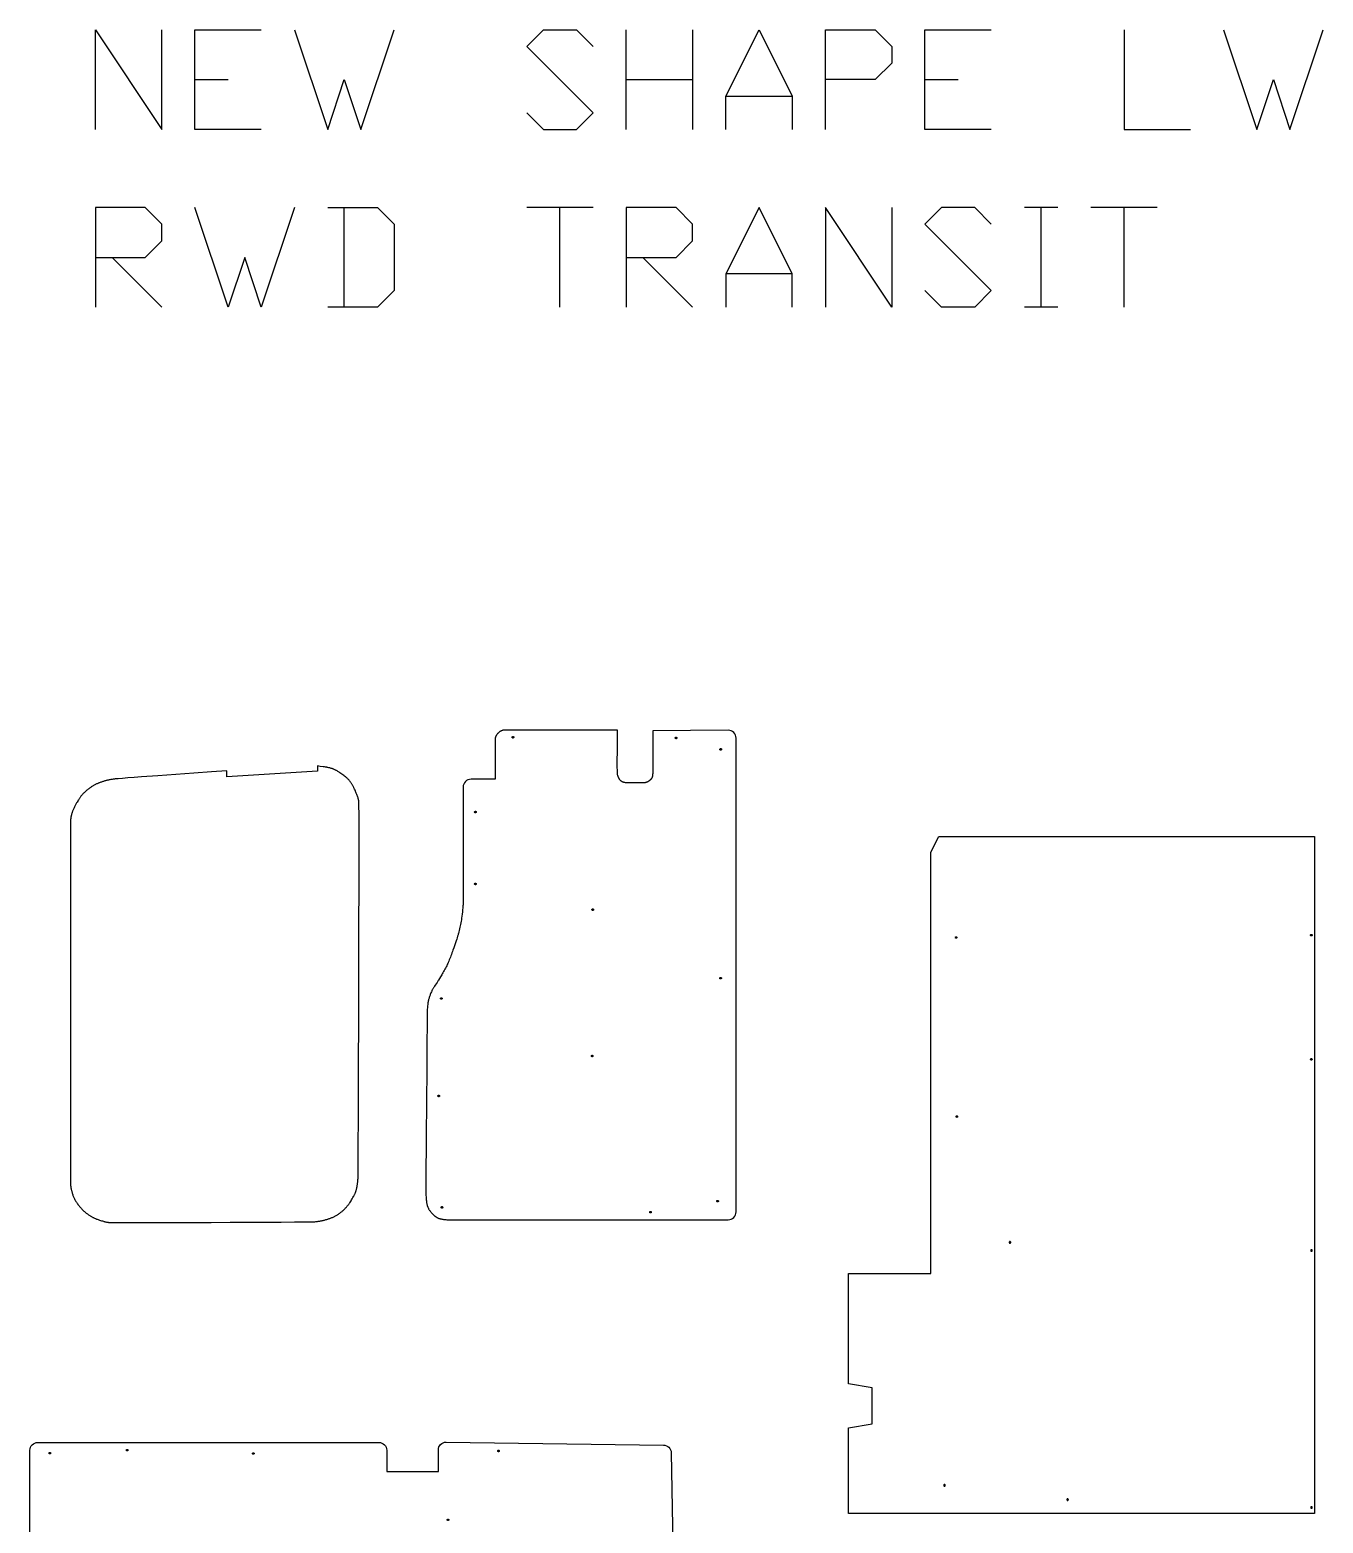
# Model space of a CAD drawing. Extents: x 0 to 6657, y 0 to 7627.
# Drawn here: x 356 to 3656, y 3817 to 7627 of the extents above; entities that cross this region are included whole.
import ezdxf

# ---------------------------------------------------------------- set-up
doc = ezdxf.new("R2010")
doc.units = 0
doc.layers.add('Default_Layer', color=1, linetype='CONTINUOUS')

msp = doc.modelspace()

# ---------------------------------------------------------------- linework, layer by layer
at = {"layer": 'Default_Layer'}
for points in [[(523, 7373.2), (523, 7627.2), (692.4, 7373.2), (692.4, 7627.2)], [(946.4, 7373.2), (777, 7373.2), (777, 7627.2), (946.4, 7627.2)], [(1031, 7627.2), (1115.7, 7373.2), (1158, 7500.2), (1200.4, 7373.2), (1285, 7627.2)], [(1623.7, 7415.6), (1666, 7373.2), (1750.7, 7373.2), (1793, 7415.6), (1623.7, 7584.9), (1666, 7627.2), (1750.7, 7627.2), (1793, 7584.9)], [(1877.7, 7373.2), (1877.7, 7627.2)], [(2047, 7627.2), (2047, 7373.2)], [(2131.7, 7373.2), (2131.7, 7457.9), (2216.4, 7627.2), (2301, 7457.9), (2301, 7373.2)], [(2385.7, 7373.2), (2385.7, 7627.2), (2512.7, 7627.2), (2555, 7584.9), (2555, 7542.6), (2512.7, 7500.2), (2385.7, 7500.2)], [(2809, 7373.2), (2639.7, 7373.2), (2639.7, 7627.2), (2809, 7627.2)], [(3147.7, 7627.2), (3147.7, 7373.2), (3317, 7373.2)], [(3401.7, 7627.2), (3486.4, 7373.2), (3528.7, 7500.2), (3571, 7373.2), (3655.7, 7627.2)], [(777, 7500.2), (861.7, 7500.2)], [(1877.7, 7500.2), (2047, 7500.2)], [(2639.7, 7500.2), (2724.4, 7500.2)], [(2131.7, 7457.9), (2301, 7457.9)], [(523, 7046.7), (650, 7046.7), (692.4, 7089), (692.4, 7131.3), (650, 7173.7), (523, 7173.7), (523, 6919.7)], [(1031, 7173.7), (946.4, 6919.7), (904, 7046.7), (861.7, 6919.7), (777, 7173.7)], [(1115.7, 7173.7), (1242.7, 7173.7), (1285, 7131.3), (1285, 6962), (1242.7, 6919.7), (1115.7, 6919.7)], [(1158, 6919.7), (1158, 7173.7)], [(1793, 7173.7), (1623.7, 7173.7)], [(1708.4, 6919.7), (1708.4, 7173.7)], [(1877.7, 7046.7), (2004.7, 7046.7), (2047, 7089), (2047, 7131.3), (2004.7, 7173.7), (1877.7, 7173.7), (1877.7, 6919.7)], [(2301, 6919.7), (2301, 7004.3), (2216.4, 7173.7), (2131.7, 7004.3), (2131.7, 6919.7)], [(2555, 7173.7), (2555, 6919.7), (2385.7, 7173.7), (2385.7, 6919.7)], [(2809, 7131.3), (2766.7, 7173.7), (2682, 7173.7), (2639.7, 7131.3), (2809, 6962), (2766.7, 6919.7), (2682, 6919.7), (2639.7, 6962)], [(2978.4, 7173.7), (2893.7, 7173.7)], [(2936, 6919.7), (2936, 7173.7)], [(3232.4, 7173.7), (3063, 7173.7)], [(3147.7, 6919.7), (3147.7, 7173.7)], [(692.4, 6919.7), (565.4, 7046.7)], [(2047, 6919.7), (1920, 7046.7)], [(2301, 7004.3), (2131.7, 7004.3)], [(2978.4, 6919.7), (2893.7, 6919.7)]]:
    msp.add_lwpolyline(points, dxfattribs=at)
for points in [[(1542.8, 5818.6), (1542.8, 5715), (1481.4, 5715, 0.414043), (1461.4, 5695), (1461.3, 5612), (1461.3, 5593.7), (1461.4, 5575.5), (1461.4, 5539.9), (1461.6, 5475.3), (1461.7, 5448.3), (1461.7, 5436.5), (1461.7, 5426.2), (1461.6, 5417.3), (1461.6, 5410), (1461.5, 5406.9), (1461.5, 5404.4), (1461.4, 5402.3), (1461.3, 5400.6), (1461.2, 5397.8), (1461, 5394.9), (1460.8, 5391.9), (1460.5, 5388.9), (1460.3, 5385.9), (1460, 5382.9), (1459.7, 5379.8), (1459.4, 5376.9), (1458.7, 5371), (1458, 5365.6), (1457.4, 5360.7), (1456.8, 5356.4), (1456.2, 5352.6), (1455.5, 5348.7), (1454.8, 5344.8), (1454.1, 5341), (1453.3, 5337.2), (1452.4, 5333.3), (1451.5, 5329.5), (1450.6, 5325.7), (1450.1, 5323.8), (1449.6, 5321.9), (1449, 5320), (1448.5, 5318.1), (1447.3, 5314.3), (1446.1, 5310.5), (1444.9, 5306.8), (1443.6, 5303), (1441, 5295.4), (1437.6, 5285.3), (1435.3, 5278.9), (1434.1, 5275.4), (1432.8, 5271.8), (1431.5, 5268.2), (1430.2, 5264.6), (1428.9, 5261), (1427.5, 5257.5), (1426.1, 5254), (1424.8, 5250.8), (1423.5, 5247.7), (1422.8, 5246.2), (1422.2, 5244.8), (1420.9, 5242), (1419.5, 5239.2), (1418, 5236.2), (1416.4, 5233.3), (1414.8, 5230.3), (1413.1, 5227.3), (1411.5, 5224.3), (1409.8, 5221.4), (1408.2, 5218.6), (1406.6, 5215.9), (1403.5, 5210.8), (1400.9, 5206.4), (1398.8, 5202.8), (1397.8, 5201.3), (1396.8, 5199.7), (1395.7, 5198.1), (1394.7, 5196.4), (1392.4, 5193.1), (1390.2, 5189.8), (1388.1, 5186.7), (1386.2, 5183.8), (1385.3, 5182.4), (1384.5, 5181.2), (1383.8, 5180), (1383.2, 5178.9), (1382.7, 5177.9), (1382.2, 5176.9), (1381.7, 5175.8), (1381.2, 5174.7), (1380.2, 5172.5), (1379.3, 5170.3), (1378.4, 5168.2), (1377.6, 5166.1), (1376.8, 5164), (1376.1, 5162.1), (1375.5, 5160.3), (1374.9, 5158.5), (1374.3, 5156.6), (1373.7, 5154.8), (1373.2, 5152.9), (1372.7, 5151), (1372.3, 5149.1), (1371.9, 5147.2), (1371.7, 5146.2), (1371.5, 5145.1), (1371.2, 5142.8), (1370.9, 5140.1), (1370.6, 5137.3), (1370.3, 5134.4), (1370, 5131.5), (1369.8, 5128.6), (1369.7, 5125.8), (1369.6, 5123.9), (1369.6, 5119.4), (1369.4, 5103.8), (1369.2, 5080.4), (1368.9, 5050.3), (1368.3, 4975.6), (1367.6, 4890.3), (1367, 4804.9), (1366.8, 4765.4), (1366.5, 4729.9), (1366.4, 4699.5), (1366.3, 4675.7), (1366.3, 4666.7), (1366.3, 4659.7), (1366.3, 4655.1), (1366.3, 4653.7), (1366.4, 4652.9), (1366.6, 4649.2), (1366.9, 4645.4), (1367.1, 4643.5), (1367.3, 4641.5), (1367.5, 4639.6), (1367.7, 4637.7), (1367.9, 4635.8), (1368.2, 4634), (1368.5, 4632.2), (1368.9, 4630.5), (1369.3, 4628.8), (1369.5, 4628), (1369.7, 4627.2), (1369.9, 4626.4), (1370.1, 4625.7), (1370.4, 4625), (1370.7, 4624.3), (1370.9, 4623.6), (1371.2, 4622.9), (1371.9, 4621.5), (1372.6, 4620.2), (1373.3, 4618.8), (1374.1, 4617.4), (1375, 4616.1), (1375.9, 4614.8), (1376.8, 4613.5), (1377.7, 4612.2), (1378.6, 4611), (1379.5, 4609.9), (1380.4, 4608.8), (1381.3, 4607.7), (1382.2, 4606.7), (1383, 4605.8), (1383.8, 4605), (1384.6, 4604.3), (1385.4, 4603.5), (1386.2, 4602.8), (1387.1, 4602), (1387.9, 4601.3), (1388.8, 4600.6), (1389.7, 4600), (1390.5, 4599.3), (1391.5, 4598.7), (1392.4, 4598.1), (1393.3, 4597.5), (1394.3, 4596.9), (1395.2, 4596.4), (1396.2, 4595.9), (1397.2, 4595.5), (1398.2, 4595), (1399.3, 4594.6), (1400.4, 4594.3), (1401.6, 4593.9), (1402.8, 4593.6), (1404.1, 4593.3), (1405.5, 4593), (1406.9, 4592.8), (1408.3, 4592.5), (1409.7, 4592.3), (1411.1, 4592.1), (1414, 4591.8), (1416.9, 4591.5), (1419.7, 4591.2), (1420.3, 4591.2), (1421.7, 4591.2), (1426.3, 4591.1), (1433.4, 4591.1), (1442.8, 4591), (1468.1, 4591), (1501.2, 4591), (1541.2, 4590.9), (1586.9, 4590.9), (1691.6, 4591), (1925.5, 4591.1), (2038.4, 4591.2), (2137.6, 4591.2, 0.414214), (2157.6, 4611.2), (2157.6, 5820, 0.416006), (2137.5, 5840), (1945.1, 5838.8), (1945.1, 5815.1), (1945.2, 5779.3), (1945.2, 5761.5), (1945.2, 5746.1), (1945.2, 5735.1), (1945.1, 5731.7), (1945.1, 5730.7), (1945.1, 5730.1), (1944.9, 5727.5), (1944.7, 5726.1), (1944.5, 5724.7), (1944.3, 5723.4), (1944.2, 5722.8), (1944.1, 5722.1), (1943.9, 5721.6), (1943.8, 5721), (1943.6, 5720.4), (1943.4, 5719.9), (1943, 5719), (1942.5, 5718), (1941.9, 5717.1), (1941.4, 5716.2), (1941.1, 5715.7), (1940.7, 5715.3), (1940.4, 5714.9), (1940.1, 5714.4), (1939.7, 5714.1), (1939.3, 5713.7), (1938.9, 5713.3), (1938.6, 5712.9), (1938.1, 5712.6), (1937.6, 5712.1), (1937, 5711.7), (1936.3, 5711.2), (1935.6, 5710.8), (1934.9, 5710.3), (1934.1, 5709.8), (1933.2, 5709.3), (1932.3, 5708.8), (1931.4, 5708.4), (1930.5, 5707.9), (1929.6, 5707.5), (1928.7, 5707.1), (1927.8, 5706.8), (1926.9, 5706.5), (1926, 5706.2), (1925.5, 5706.1), (1924.7, 5706), (1923.8, 5706), (1922.7, 5705.9), (1921.4, 5705.8), (1919.9, 5705.8), (1916.6, 5705.7), (1912.9, 5705.7), (1908.8, 5705.6), (1904.5, 5705.7), (1900.2, 5705.7), (1895.8, 5705.7), (1891.7, 5705.8), (1884.1, 5705.9), (1878.6, 5706.1), (1876.8, 5706.2), (1875.9, 5706.2), (1874, 5706.5), (1873, 5706.6), (1872.1, 5706.8), (1871.1, 5707), (1870.2, 5707.2), (1869.8, 5707.4), (1869.3, 5707.5), (1868.9, 5707.7), (1868.4, 5707.9), (1868, 5708.2), (1867.5, 5708.4), (1866.6, 5709), (1866.1, 5709.3), (1865.5, 5709.7), (1865, 5710), (1864.5, 5710.4), (1864, 5710.8), (1863.5, 5711.3), (1863, 5711.7), (1862.6, 5712.1), (1862.1, 5712.6), (1861.7, 5713.1), (1861.3, 5713.5), (1860.9, 5714), (1860.5, 5714.6), (1860.1, 5715.2), (1859.7, 5715.9), (1859.3, 5716.6), (1858.9, 5717.4), (1858.5, 5718.3), (1858.1, 5719.2), (1857.6, 5720.1), (1857.2, 5721.1), (1856.9, 5722.1), (1856.5, 5723), (1856.2, 5724), (1855.9, 5725), (1855.6, 5726), (1855.3, 5727), (1855.1, 5727.9), (1855.1, 5728.2), (1855, 5728.6), (1855, 5729.8), (1854.9, 5731.4), (1854.8, 5733.4), (1854.8, 5738.6), (1854.7, 5745), (1854.7, 5752.5), (1854.7, 5760.8), (1854.7, 5769.8), (1854.8, 5779.1), (1854.9, 5798), (1855, 5815.7), (1855.1, 5830.5), (1855.1, 5840.4), (1567.2, 5840.4), (1566, 5840.4), (1564.9, 5840.3), (1563.8, 5840.1), (1562.7, 5839.9), (1561.7, 5839.6), (1560.6, 5839.3), (1559.6, 5839), (1558.6, 5838.5), (1557.6, 5838.1), (1556.6, 5837.6), (1555.7, 5837), (1554.7, 5836.5), (1553.8, 5835.8), (1552.9, 5835.2), (1552.1, 5834.5), (1551.3, 5833.8), (1550.5, 5833), (1549.7, 5832.2), (1549, 5831.4), (1548.3, 5830.5), (1547.6, 5829.6), (1547, 5828.7), (1546.4, 5827.8), (1545.8, 5826.9), (1545.3, 5825.9), (1544.8, 5824.9), (1544.4, 5823.9), (1544, 5822.9), (1543.6, 5821.8), (1543.3, 5820.8), (1543, 5819.7), (1542.8, 5818.6)], [(2721.1, 5311.3, -0.414214), (2719.1, 5309.3, -0.414214), (2717.1, 5311.3, -0.414214), (2719.1, 5313.3, -0.414214), (2721.1, 5311.3)], [(3627.6, 5317.3, -0.414214), (3625.6, 5315.3, -0.414214), (3623.6, 5317.3, -0.414214), (3625.6, 5319.3, -0.414214), (3627.6, 5317.3)], [(3627.6, 5000.3, -0.414214), (3625.6, 4998.3, -0.414214), (3623.6, 5000.3, -0.414214), (3625.6, 5002.3, -0.414214), (3627.6, 5000.3)], [(2723.1, 4854.3, -0.414214), (2721.1, 4852.3, -0.414214), (2719.1, 4854.3, -0.414214), (2721.1, 4856.3, -0.414214), (2723.1, 4854.3)], [(2854.6, 4533.3, 0.414214), (2856.6, 4531.3, 0.414214), (2858.6, 4533.3, 0.414214), (2856.6, 4535.3, 0.414214), (2854.6, 4533.3)], [(3624.1, 4512.5, 0.414214), (3626.1, 4510.5, 0.414214), (3628.1, 4512.5, 0.414214), (3626.1, 4514.5, 0.414214), (3624.1, 4512.5)], [(2687.6, 3913.3, 0.414214), (2689.6, 3911.3, 0.414214), (2691.6, 3913.3, 0.414214), (2689.6, 3915.3, 0.414214), (2687.6, 3913.3)], [(3001.7, 3876.9, 0.414214), (3003.7, 3874.9, 0.414214), (3005.7, 3876.9, 0.414214), (3003.7, 3878.9, 0.414214), (3001.7, 3876.9)], [(3624.1, 3856.7, 0.414214), (3626.1, 3854.7, 0.414214), (3628.1, 3856.7, 0.414214), (3626.1, 3858.7, 0.414214), (3624.1, 3856.7)]]:
    msp.add_lwpolyline(points, format="xyb", close=True, dxfattribs=at)
for points in [[(1588.5, 5820.2), (1588.3, 5820.2), (1588.1, 5820.3), (1587.9, 5820.3), (1587.7, 5820.4), (1587.5, 5820.5), (1587.4, 5820.6), (1587.2, 5820.7), (1587.1, 5820.8), (1586.9, 5821), (1586.8, 5821.1), (1586.7, 5821.3), (1586.6, 5821.5), (1586.6, 5821.6), (1586.5, 5821.8), (1586.5, 5822), (1586.5, 5822.2), (1586.5, 5822.4), (1586.5, 5822.6), (1586.6, 5822.8), (1586.6, 5823), (1586.7, 5823.2), (1586.8, 5823.3), (1586.9, 5823.5), (1587.1, 5823.6), (1587.2, 5823.8), (1587.4, 5823.9), (1587.5, 5824), (1587.7, 5824.1), (1587.9, 5824.1), (1588.1, 5824.2), (1588.3, 5824.2), (1588.5, 5824.2), (1588.7, 5824.2), (1588.9, 5824.2), (1589.1, 5824.1), (1589.2, 5824.1), (1589.4, 5824), (1589.6, 5823.9), (1589.7, 5823.8), (1589.9, 5823.6), (1590, 5823.5), (1590.1, 5823.3), (1590.2, 5823.2), (1590.3, 5823), (1590.4, 5822.8), (1590.4, 5822.6), (1590.5, 5822.4), (1590.5, 5822.2), (1590.5, 5822), (1590.4, 5821.8), (1590.4, 5821.6), (1590.3, 5821.5), (1590.2, 5821.3), (1590.1, 5821.1), (1590, 5821), (1589.9, 5820.8), (1589.7, 5820.7), (1589.6, 5820.6), (1589.4, 5820.5), (1589.2, 5820.4), (1589.1, 5820.3), (1588.9, 5820.3), (1588.7, 5820.2), (1588.5, 5820.2)], [(2004.7, 5818.5), (2004.5, 5818.5), (2004.3, 5818.6), (2004.1, 5818.6), (2003.9, 5818.7), (2003.8, 5818.8), (2003.6, 5818.9), (2003.4, 5819), (2003.3, 5819.1), (2003.2, 5819.3), (2003.1, 5819.4), (2003, 5819.6), (2002.9, 5819.8), (2002.8, 5819.9), (2002.8, 5820.1), (2002.7, 5820.3), (2002.7, 5820.5), (2002.7, 5820.7), (2002.8, 5820.9), (2002.8, 5821.1), (2002.9, 5821.3), (2003, 5821.5), (2003.1, 5821.6), (2003.2, 5821.8), (2003.3, 5821.9), (2003.4, 5822.1), (2003.6, 5822.2), (2003.8, 5822.3), (2003.9, 5822.4), (2004.1, 5822.4), (2004.3, 5822.5), (2004.5, 5822.5), (2004.7, 5822.5), (2004.9, 5822.5), (2005.1, 5822.5), (2005.3, 5822.4), (2005.5, 5822.4), (2005.7, 5822.3), (2005.8, 5822.2), (2006, 5822.1), (2006.1, 5821.9), (2006.3, 5821.8), (2006.4, 5821.6), (2006.5, 5821.5), (2006.6, 5821.3), (2006.6, 5821.1), (2006.7, 5820.9), (2006.7, 5820.7), (2006.7, 5820.5), (2006.7, 5820.3), (2006.7, 5820.1), (2006.6, 5819.9), (2006.6, 5819.8), (2006.5, 5819.6), (2006.4, 5819.4), (2006.3, 5819.3), (2006.1, 5819.1), (2006, 5819), (2005.8, 5818.9), (2005.7, 5818.8), (2005.5, 5818.7), (2005.3, 5818.6), (2005.1, 5818.6), (2004.9, 5818.5), (2004.7, 5818.5)], [(2118.5, 5789.2), (2118.3, 5789.2), (2118.1, 5789.3), (2117.9, 5789.3), (2117.7, 5789.4), (2117.5, 5789.5), (2117.4, 5789.6), (2117.2, 5789.7), (2117.1, 5789.8), (2117, 5790), (2116.8, 5790.1), (2116.7, 5790.3), (2116.7, 5790.5), (2116.6, 5790.6), (2116.5, 5790.8), (2116.5, 5791), (2116.5, 5791.2), (2116.5, 5791.4), (2116.5, 5791.6), (2116.6, 5791.8), (2116.7, 5792), (2116.7, 5792.2), (2116.8, 5792.3), (2117, 5792.5), (2117.1, 5792.6), (2117.2, 5792.8), (2117.4, 5792.9), (2117.5, 5793), (2117.7, 5793.1), (2117.9, 5793.1), (2118.1, 5793.2), (2118.3, 5793.2), (2118.5, 5793.2), (2118.7, 5793.2), (2118.9, 5793.2), (2119.1, 5793.1), (2119.3, 5793.1), (2119.5, 5793), (2119.6, 5792.9), (2119.8, 5792.8), (2119.9, 5792.6), (2120, 5792.5), (2120.2, 5792.3), (2120.3, 5792.2), (2120.3, 5792), (2120.4, 5791.8), (2120.5, 5791.6), (2120.5, 5791.4), (2120.5, 5791.2), (2120.5, 5791), (2120.5, 5790.8), (2120.4, 5790.6), (2120.3, 5790.5), (2120.3, 5790.3), (2120.2, 5790.1), (2120, 5790), (2119.9, 5789.8), (2119.8, 5789.7), (2119.6, 5789.6), (2119.5, 5789.5), (2119.3, 5789.4), (2119.1, 5789.3), (2118.9, 5789.3), (2118.7, 5789.2), (2118.5, 5789.2)], [(1195.3, 5659), (1195.1, 5660), (1194.9, 5661.1), (1194.6, 5662.1), (1194.4, 5663.1), (1194.1, 5664.2), (1193.8, 5665.2), (1193.2, 5667.4), (1192.6, 5669.5), (1191.9, 5671.6), (1191.1, 5673.7), (1190.3, 5675.8), (1189.5, 5677.8), (1188.7, 5679.8), (1187.9, 5681.7), (1187.1, 5683.5), (1186.3, 5685.3), (1185.6, 5687), (1184.2, 5690), (1182.8, 5692.8), (1182.1, 5694.3), (1181.4, 5695.7), (1180.6, 5697.1), (1179.9, 5698.5), (1179.1, 5699.9), (1178.3, 5701.3), (1177.5, 5702.6), (1176.7, 5704), (1175.8, 5705.3), (1175, 5706.6), (1174.1, 5707.8), (1173.3, 5709), (1172.4, 5710.2), (1171.5, 5711.3), (1170.5, 5712.4), (1169.6, 5713.4), (1168.6, 5714.5), (1167.6, 5715.5), (1166.6, 5716.5), (1165.5, 5717.4), (1164.4, 5718.4), (1163.4, 5719.3), (1162.3, 5720.2), (1161.2, 5721.1), (1158.9, 5722.9), (1156.6, 5724.6), (1154.4, 5726.3), (1152, 5728), (1149.6, 5729.8), (1147.1, 5731.6), (1145.8, 5732.4), (1144.6, 5733.3), (1143.3, 5734.1), (1142, 5734.9), (1140.8, 5735.7), (1139.6, 5736.4), (1138.4, 5737.1), (1137.2, 5737.7), (1136, 5738.4), (1134.9, 5738.9), (1133.7, 5739.4), (1132.6, 5739.9), (1131.5, 5740.4), (1130.3, 5740.8), (1129.2, 5741.3), (1128, 5741.7), (1126.8, 5742.1), (1125.6, 5742.5), (1124.4, 5742.8), (1123.3, 5743.2), (1120.9, 5743.8), (1118.5, 5744.4), (1116.1, 5745), (1114.8, 5745.3), (1113.4, 5745.6), (1112, 5745.8), (1110.5, 5746.1), (1107.2, 5746.6), (1103.8, 5747), (1096.7, 5748), (1093.1, 5748.4), (1089.8, 5748.9), (1089.8, 5735.7), (858.6, 5720.8), (858.6, 5736.9), (819, 5734), (774.3, 5730.7), (682, 5724), (640.4, 5720.9), (622, 5719.5), (605.8, 5718.3), (592.1, 5717.3), (581.3, 5716.4), (577.1, 5716), (573.8, 5715.7), (571.4, 5715.5), (570, 5715.3), (568, 5715), (566.1, 5714.7), (564.2, 5714.4), (562.2, 5714), (560.2, 5713.6), (558.2, 5713.2), (556.3, 5712.8), (554.3, 5712.4), (552.4, 5712), (550.5, 5711.5), (548.6, 5711), (546.8, 5710.6), (545, 5710.1), (543.3, 5709.6), (541.6, 5709), (540, 5708.5), (538.4, 5708), (536.8, 5707.4), (535.2, 5706.8), (533.6, 5706.2), (532.1, 5705.6), (530.5, 5705), (529, 5704.3), (527.4, 5703.7), (525.9, 5703), (524.4, 5702.2), (522.9, 5701.5), (521.4, 5700.7), (519.9, 5699.9), (518.4, 5699.1), (517, 5698.3), (515.6, 5697.4), (514.1, 5696.5), (512.6, 5695.5), (511, 5694.4), (509.4, 5693.3), (507.8, 5692.1), (506.2, 5690.8), (504.6, 5689.6), (502.9, 5688.3), (501.3, 5686.9), (499.7, 5685.6), (498.2, 5684.3), (496.7, 5682.9), (495.3, 5681.6), (493.9, 5680.3), (492.6, 5679), (491.5, 5677.8), (490.3, 5676.6), (489.2, 5675.4), (488.2, 5674.1), (487.1, 5672.8), (486.1, 5671.5), (485.1, 5670.2), (484.1, 5668.9), (483.2, 5667.5), (482.2, 5666.1), (481.3, 5664.8), (480.4, 5663.4), (479.5, 5662), (478.6, 5660.6), (477.8, 5659.2), (476.1, 5656.3), (475.2, 5654.8), (474.3, 5653.2), (473.4, 5651.6), (472.5, 5649.8), (471.6, 5648.1), (470.7, 5646.2), (469.8, 5644.4), (468.9, 5642.5), (468, 5640.7), (467.2, 5638.9), (466.4, 5637.2), (465.7, 5635.5), (465, 5633.9), (464.4, 5632.4), (463.9, 5631), (463.5, 5629.7), (463.1, 5628.5), (462.7, 5627.3), (462.4, 5626.1), (462, 5624.9), (461.7, 5623.7), (461.4, 5622.5), (461.2, 5621.3), (460.9, 5620), (460.7, 5618.8), (460.5, 5617.6), (460.3, 5616.3), (460.1, 5615.1), (459.7, 5612.6), (459.5, 5610.1), (459.4, 5609.1), (459.4, 5606.9), (459.3, 5598.7), (459.3, 5585.9), (459.3, 5568.8), (459.2, 5523.1), (459.1, 5464.1), (459.1, 5394.5), (459.1, 5317), (459.1, 5148.9), (459.2, 4980.7), (459.2, 4833.7), (459.3, 4774.8), (459.4, 4729.1), (459.4, 4699.2), (459.4, 4691.1), (459.5, 4687.9), (459.7, 4683.2), (459.8, 4680.9), (459.9, 4678.6), (460.1, 4676.2), (460.2, 4675.1), (460.4, 4673.9), (460.5, 4672.8), (460.7, 4671.6), (460.9, 4670.5), (461.2, 4669.3), (461.4, 4668.1), (461.7, 4666.8), (462.1, 4665.3), (462.5, 4663.7), (463, 4662.1), (463.4, 4660.4), (464, 4658.6), (464.5, 4656.8), (465.1, 4654.9), (465.8, 4653.1), (466.4, 4651.3), (467.1, 4649.4), (467.9, 4647.6), (468.6, 4645.9), (469.4, 4644.2), (469.8, 4643.4), (470.3, 4642.6), (470.7, 4641.8), (471.2, 4641), (472.2, 4639.3), (473.3, 4637.6), (474.5, 4635.8), (475.7, 4633.9), (477.1, 4632.1), (478.5, 4630.2), (479.9, 4628.3), (481.4, 4626.5), (482.8, 4624.7), (484.3, 4622.9), (485.8, 4621.2), (487.2, 4619.6), (488.6, 4618), (490, 4616.6), (491.3, 4615.3), (492.5, 4614.1), (493.9, 4612.9), (495.3, 4611.7), (496.7, 4610.5), (498.1, 4609.3), (499.6, 4608.2), (501.1, 4607), (502.6, 4605.9), (504.1, 4604.9), (505.5, 4603.9), (507, 4602.9), (508.5, 4601.9), (509.9, 4601), (511.3, 4600.2), (512.7, 4599.4), (514, 4598.6), (515.3, 4597.9), (516.6, 4597.2), (517.9, 4596.5), (519.3, 4595.9), (520.6, 4595.2), (522, 4594.6), (523.4, 4594), (524.8, 4593.5), (526.2, 4592.9), (527.6, 4592.4), (530.4, 4591.3), (533.1, 4590.4), (535.7, 4589.5), (538.2, 4588.7), (540.8, 4587.9), (543.4, 4587.1), (544.7, 4586.7), (546, 4586.4), (547.3, 4586.1), (548.6, 4585.7), (549.9, 4585.4), (551.2, 4585.2), (552.6, 4584.9), (553.9, 4584.7), (555.2, 4584.5), (556.6, 4584.3), (557.3, 4584.3), (558.7, 4584.2), (563.5, 4584.2), (571, 4584.1), (580.8, 4584.1), (606.9, 4584.1), (640.3, 4584.1), (679.7, 4584.1), (723.5, 4584.2), (770.2, 4584.3), (818.5, 4584.4), (866.8, 4584.6), (913.7, 4584.8), (957.7, 4585), (997.4, 4585.2), (1031.2, 4585.4), (1045.5, 4585.5), (1057.7, 4585.6), (1067.8, 4585.7), (1075.6, 4585.8), (1080.7, 4585.9), (1082.3, 4586), (1083.2, 4586), (1085.2, 4586.2), (1087.2, 4586.5), (1089.3, 4586.8), (1091.4, 4587.1), (1093.5, 4587.4), (1095.6, 4587.7), (1097.6, 4588.1), (1099.7, 4588.5), (1101.8, 4588.9), (1103.8, 4589.4), (1105.7, 4589.8), (1107.7, 4590.3), (1109.6, 4590.8), (1111.4, 4591.3), (1113.2, 4591.8), (1114.9, 4592.3), (1116.5, 4592.8), (1118.2, 4593.4), (1119.8, 4594), (1121.5, 4594.5), (1123.1, 4595.2), (1124.7, 4595.8), (1126.4, 4596.4), (1128, 4597.1), (1129.6, 4597.8), (1131.2, 4598.5), (1132.7, 4599.3), (1134.3, 4600.1), (1135.8, 4600.9), (1137.4, 4601.7), (1138.9, 4602.6), (1140.4, 4603.5), (1141.8, 4604.5), (1143.3, 4605.5), (1144.9, 4606.6), (1146.4, 4607.7), (1147.9, 4608.8), (1149.4, 4610), (1150.9, 4611.3), (1152.3, 4612.5), (1153.8, 4613.8), (1155.2, 4615), (1156.5, 4616.3), (1157.9, 4617.5), (1159.1, 4618.8), (1160.3, 4620), (1161.5, 4621.2), (1162.6, 4622.3), (1163.6, 4623.4), (1164.6, 4624.6), (1165.6, 4625.8), (1166.5, 4627), (1167.5, 4628.2), (1168.4, 4629.4), (1169.3, 4630.7), (1170.2, 4631.9), (1171.1, 4633.2), (1172, 4634.5), (1173.7, 4637.1), (1175.3, 4639.6), (1176.9, 4642.2), (1178.4, 4644.8), (1179.9, 4647.4), (1181.4, 4650), (1182.2, 4651.4), (1182.9, 4652.7), (1183.6, 4654), (1184.2, 4655.4), (1184.9, 4656.7), (1185.5, 4658.1), (1186.1, 4659.5), (1186.6, 4660.9), (1187.2, 4662.3), (1187.7, 4663.7), (1188.1, 4665.2), (1188.6, 4666.7), (1189, 4668.4), (1189.4, 4670.1), (1189.8, 4671.8), (1190.2, 4673.6), (1190.6, 4675.5), (1190.9, 4677.4), (1191.3, 4679.3), (1191.6, 4681.2), (1191.8, 4683.1), (1192.1, 4685.1), (1192.4, 4687), (1192.6, 4688.9), (1192.8, 4690.8), (1193, 4692.6), (1193, 4693.7), (1193.1, 4696.2), (1193.2, 4705), (1193.3, 4718.5), (1193.4, 4736.5), (1193.7, 4784.5), (1194, 4846.2), (1194.3, 4918.9), (1194.6, 4999.8), (1194.9, 5086.2), (1195.1, 5175.4), (1195.4, 5264.6), (1195.6, 5351.1), (1195.7, 5432), (1195.8, 5469.6), (1195.8, 5504.8), (1195.8, 5537.3), (1195.8, 5566.6), (1195.8, 5592.6), (1195.7, 5614.8), (1195.7, 5632.9), (1195.6, 5640.2), (1195.6, 5646.5), (1195.5, 5651.5), (1195.4, 5655.3), (1195.3, 5657.8), (1195.3, 5658.6), (1195.3, 5659)], [(1492.7, 5629.3), (1492.5, 5629.3), (1492.3, 5629.4), (1492.1, 5629.4), (1491.9, 5629.5), (1491.8, 5629.6), (1491.6, 5629.7), (1491.4, 5629.8), (1491.3, 5629.9), (1491.2, 5630.1), (1491.1, 5630.2), (1491, 5630.4), (1490.9, 5630.6), (1490.8, 5630.7), (1490.8, 5630.9), (1490.7, 5631.1), (1490.7, 5631.3), (1490.7, 5631.5), (1490.8, 5631.7), (1490.8, 5631.9), (1490.9, 5632.1), (1491, 5632.3), (1491.1, 5632.4), (1491.2, 5632.6), (1491.3, 5632.7), (1491.4, 5632.9), (1491.6, 5633), (1491.8, 5633.1), (1491.9, 5633.2), (1492.1, 5633.2), (1492.3, 5633.3), (1492.5, 5633.3), (1492.7, 5633.3), (1492.9, 5633.3), (1493.1, 5633.3), (1493.3, 5633.2), (1493.5, 5633.2), (1493.7, 5633.1), (1493.8, 5633), (1494, 5632.9), (1494.1, 5632.7), (1494.3, 5632.6), (1494.4, 5632.4), (1494.5, 5632.3), (1494.6, 5632.1), (1494.6, 5631.9), (1494.7, 5631.7), (1494.7, 5631.5), (1494.7, 5631.3), (1494.7, 5631.1), (1494.7, 5630.9), (1494.6, 5630.7), (1494.6, 5630.6), (1494.5, 5630.4), (1494.4, 5630.2), (1494.3, 5630.1), (1494.1, 5629.9), (1494, 5629.8), (1493.8, 5629.7), (1493.7, 5629.6), (1493.5, 5629.5), (1493.3, 5629.4), (1493.1, 5629.4), (1492.9, 5629.3), (1492.7, 5629.3)], [(2654.6, 5529.4), (2675.1, 5569.3), (3633.6, 5569.3), (3633.6, 4545.3), (3633.6, 3841.6), (2444.6, 3841.6), (2444.6, 4060.3), (2504.6, 4070.3), (2504.6, 4162.3), (2444.6, 4172.3), (2444.6, 4454.3), (2654.6, 4454.3), (2654.6, 4545.3), (2654.6, 5529.4)], [(1492.7, 5445.9), (1492.5, 5445.9), (1492.3, 5446), (1492.1, 5446), (1491.9, 5446.1), (1491.8, 5446.2), (1491.6, 5446.3), (1491.4, 5446.4), (1491.3, 5446.5), (1491.2, 5446.7), (1491.1, 5446.8), (1491, 5447), (1490.9, 5447.2), (1490.8, 5447.3), (1490.8, 5447.5), (1490.7, 5447.7), (1490.7, 5447.9), (1490.7, 5448.1), (1490.8, 5448.3), (1490.8, 5448.5), (1490.9, 5448.7), (1491, 5448.9), (1491.1, 5449), (1491.2, 5449.2), (1491.3, 5449.3), (1491.4, 5449.5), (1491.6, 5449.6), (1491.8, 5449.7), (1491.9, 5449.8), (1492.1, 5449.8), (1492.3, 5449.9), (1492.5, 5449.9), (1492.7, 5449.9), (1492.9, 5449.9), (1493.1, 5449.9), (1493.3, 5449.8), (1493.5, 5449.8), (1493.7, 5449.7), (1493.8, 5449.6), (1494, 5449.5), (1494.1, 5449.3), (1494.3, 5449.2), (1494.4, 5449), (1494.5, 5448.9), (1494.6, 5448.7), (1494.6, 5448.5), (1494.7, 5448.3), (1494.7, 5448.1), (1494.7, 5447.9), (1494.7, 5447.7), (1494.7, 5447.5), (1494.6, 5447.3), (1494.6, 5447.2), (1494.5, 5447), (1494.4, 5446.8), (1494.3, 5446.7), (1494.1, 5446.5), (1494, 5446.4), (1493.8, 5446.3), (1493.7, 5446.2), (1493.5, 5446.1), (1493.3, 5446), (1493.1, 5446), (1492.9, 5445.9), (1492.7, 5445.9)], [(1792, 5380.2), (1791.7, 5380.2), (1791.5, 5380.3), (1791.4, 5380.3), (1791.2, 5380.4), (1791, 5380.5), (1790.8, 5380.6), (1790.7, 5380.7), (1790.5, 5380.8), (1790.4, 5381), (1790.3, 5381.1), (1790.2, 5381.3), (1790.1, 5381.5), (1790, 5381.6), (1790, 5381.8), (1790, 5382), (1790, 5382.2), (1790, 5382.4), (1790, 5382.6), (1790, 5382.8), (1790.1, 5383), (1790.2, 5383.2), (1790.3, 5383.3), (1790.4, 5383.5), (1790.5, 5383.6), (1790.7, 5383.8), (1790.8, 5383.9), (1791, 5384), (1791.2, 5384.1), (1791.4, 5384.1), (1791.5, 5384.2), (1791.7, 5384.2), (1792, 5384.2), (1792.2, 5384.2), (1792.4, 5384.2), (1792.5, 5384.1), (1792.7, 5384.1), (1792.9, 5384), (1793.1, 5383.9), (1793.2, 5383.8), (1793.4, 5383.6), (1793.5, 5383.5), (1793.6, 5383.3), (1793.7, 5383.2), (1793.8, 5383), (1793.9, 5382.8), (1793.9, 5382.6), (1793.9, 5382.4), (1794, 5382.2), (1793.9, 5382), (1793.9, 5381.8), (1793.9, 5381.6), (1793.8, 5381.5), (1793.7, 5381.3), (1793.6, 5381.1), (1793.5, 5381), (1793.4, 5380.8), (1793.2, 5380.7), (1793.1, 5380.6), (1792.9, 5380.5), (1792.7, 5380.4), (1792.5, 5380.3), (1792.4, 5380.3), (1792.2, 5380.2), (1792, 5380.2)], [(2118.3, 5205.4), (2118.1, 5205.4), (2117.9, 5205.5), (2117.7, 5205.5), (2117.5, 5205.6), (2117.3, 5205.7), (2117.2, 5205.8), (2117, 5205.9), (2116.9, 5206), (2116.7, 5206.2), (2116.6, 5206.3), (2116.5, 5206.5), (2116.4, 5206.7), (2116.4, 5206.8), (2116.3, 5207), (2116.3, 5207.2), (2116.3, 5207.4), (2116.3, 5207.6), (2116.3, 5207.8), (2116.4, 5208), (2116.4, 5208.2), (2116.5, 5208.4), (2116.6, 5208.5), (2116.7, 5208.7), (2116.9, 5208.8), (2117, 5209), (2117.2, 5209.1), (2117.3, 5209.2), (2117.5, 5209.3), (2117.7, 5209.3), (2117.9, 5209.4), (2118.1, 5209.4), (2118.3, 5209.4), (2118.5, 5209.4), (2118.7, 5209.4), (2118.9, 5209.3), (2119.1, 5209.3), (2119.2, 5209.2), (2119.4, 5209.1), (2119.6, 5209), (2119.7, 5208.8), (2119.8, 5208.7), (2119.9, 5208.5), (2120, 5208.4), (2120.1, 5208.2), (2120.2, 5208), (2120.2, 5207.8), (2120.3, 5207.6), (2120.3, 5207.4), (2120.3, 5207.2), (2120.2, 5207), (2120.2, 5206.8), (2120.1, 5206.7), (2120, 5206.5), (2119.9, 5206.3), (2119.8, 5206.2), (2119.7, 5206), (2119.6, 5205.9), (2119.4, 5205.8), (2119.2, 5205.7), (2119.1, 5205.6), (2118.9, 5205.5), (2118.7, 5205.5), (2118.5, 5205.4), (2118.3, 5205.4)], [(1405.6, 5153.7), (1405.4, 5153.7), (1405.2, 5153.8), (1405, 5153.8), (1404.8, 5153.9), (1404.7, 5154), (1404.5, 5154.1), (1404.3, 5154.2), (1404.2, 5154.3), (1404.1, 5154.5), (1404, 5154.6), (1403.9, 5154.8), (1403.8, 5155), (1403.7, 5155.1), (1403.7, 5155.3), (1403.6, 5155.5), (1403.6, 5155.7), (1403.6, 5155.9), (1403.7, 5156.1), (1403.7, 5156.3), (1403.8, 5156.5), (1403.9, 5156.7), (1404, 5156.8), (1404.1, 5157), (1404.2, 5157.1), (1404.3, 5157.3), (1404.5, 5157.4), (1404.7, 5157.5), (1404.8, 5157.6), (1405, 5157.6), (1405.2, 5157.7), (1405.4, 5157.7), (1405.6, 5157.7), (1405.8, 5157.7), (1406, 5157.7), (1406.2, 5157.6), (1406.4, 5157.6), (1406.6, 5157.5), (1406.7, 5157.4), (1406.9, 5157.3), (1407, 5157.1), (1407.2, 5157), (1407.3, 5156.8), (1407.4, 5156.7), (1407.5, 5156.5), (1407.5, 5156.3), (1407.6, 5156.1), (1407.6, 5155.9), (1407.6, 5155.7), (1407.6, 5155.5), (1407.6, 5155.3), (1407.5, 5155.1), (1407.5, 5155), (1407.4, 5154.8), (1407.3, 5154.6), (1407.2, 5154.5), (1407, 5154.3), (1406.9, 5154.2), (1406.7, 5154.1), (1406.6, 5154), (1406.4, 5153.9), (1406.2, 5153.8), (1406, 5153.8), (1405.8, 5153.7), (1405.6, 5153.7)], [(1790.6, 5006.7), (1790.4, 5006.7), (1790.2, 5006.8), (1790, 5006.8), (1789.8, 5006.9), (1789.6, 5007), (1789.5, 5007.1), (1789.3, 5007.2), (1789.2, 5007.3), (1789, 5007.5), (1788.9, 5007.6), (1788.8, 5007.8), (1788.7, 5008), (1788.7, 5008.1), (1788.6, 5008.3), (1788.6, 5008.5), (1788.6, 5008.7), (1788.6, 5008.9), (1788.6, 5009.1), (1788.7, 5009.3), (1788.7, 5009.5), (1788.8, 5009.7), (1788.9, 5009.8), (1789, 5010), (1789.2, 5010.1), (1789.3, 5010.3), (1789.5, 5010.4), (1789.6, 5010.5), (1789.8, 5010.6), (1790, 5010.6), (1790.2, 5010.7), (1790.4, 5010.7), (1790.6, 5010.7), (1790.8, 5010.7), (1791, 5010.7), (1791.2, 5010.6), (1791.3, 5010.6), (1791.5, 5010.5), (1791.7, 5010.4), (1791.8, 5010.3), (1792, 5010.1), (1792.1, 5010), (1792.2, 5009.8), (1792.3, 5009.7), (1792.4, 5009.5), (1792.5, 5009.3), (1792.5, 5009.1), (1792.6, 5008.9), (1792.6, 5008.7), (1792.6, 5008.5), (1792.5, 5008.3), (1792.5, 5008.1), (1792.4, 5008), (1792.3, 5007.8), (1792.2, 5007.6), (1792.1, 5007.5), (1792, 5007.3), (1791.8, 5007.2), (1791.7, 5007.1), (1791.5, 5007), (1791.3, 5006.9), (1791.2, 5006.8), (1791, 5006.8), (1790.8, 5006.7), (1790.6, 5006.7)], [(1399, 4905), (1398.8, 4905), (1398.6, 4905.1), (1398.4, 4905.1), (1398.2, 4905.2), (1398, 4905.3), (1397.9, 4905.4), (1397.7, 4905.5), (1397.6, 4905.6), (1397.5, 4905.8), (1397.3, 4905.9), (1397.2, 4906.1), (1397.2, 4906.3), (1397.1, 4906.4), (1397, 4906.6), (1397, 4906.8), (1397, 4907), (1397, 4907.2), (1397, 4907.4), (1397.1, 4907.6), (1397.2, 4907.8), (1397.2, 4908), (1397.3, 4908.1), (1397.5, 4908.3), (1397.6, 4908.4), (1397.7, 4908.6), (1397.9, 4908.7), (1398, 4908.8), (1398.2, 4908.9), (1398.4, 4908.9), (1398.6, 4909), (1398.8, 4909), (1399, 4909), (1399.2, 4909), (1399.4, 4909), (1399.6, 4908.9), (1399.8, 4908.9), (1400, 4908.8), (1400.1, 4908.7), (1400.3, 4908.6), (1400.4, 4908.4), (1400.5, 4908.3), (1400.7, 4908.1), (1400.8, 4908), (1400.8, 4907.8), (1400.9, 4907.6), (1401, 4907.4), (1401, 4907.2), (1401, 4907), (1401, 4906.8), (1401, 4906.6), (1400.9, 4906.4), (1400.8, 4906.3), (1400.8, 4906.1), (1400.7, 4905.9), (1400.5, 4905.8), (1400.4, 4905.6), (1400.3, 4905.5), (1400.1, 4905.4), (1400, 4905.3), (1399.8, 4905.2), (1399.6, 4905.1), (1399.4, 4905.1), (1399.2, 4905), (1399, 4905)], [(1407.4, 4620.6), (1407.2, 4620.6), (1407, 4620.7), (1406.8, 4620.7), (1406.6, 4620.8), (1406.4, 4620.9), (1406.3, 4621), (1406.1, 4621.1), (1406, 4621.2), (1405.8, 4621.4), (1405.7, 4621.5), (1405.6, 4621.7), (1405.5, 4621.9), (1405.5, 4622), (1405.4, 4622.2), (1405.4, 4622.4), (1405.4, 4622.6), (1405.4, 4622.8), (1405.4, 4623), (1405.5, 4623.2), (1405.5, 4623.4), (1405.6, 4623.6), (1405.7, 4623.7), (1405.8, 4623.9), (1406, 4624), (1406.1, 4624.2), (1406.3, 4624.3), (1406.4, 4624.4), (1406.6, 4624.5), (1406.8, 4624.5), (1407, 4624.6), (1407.2, 4624.6), (1407.4, 4624.6), (1407.6, 4624.6), (1407.8, 4624.6), (1408, 4624.5), (1408.2, 4624.5), (1408.3, 4624.4), (1408.5, 4624.3), (1408.7, 4624.2), (1408.8, 4624), (1408.9, 4623.9), (1409, 4623.7), (1409.1, 4623.6), (1409.2, 4623.4), (1409.3, 4623.2), (1409.4, 4623), (1409.4, 4622.8), (1409.4, 4622.6), (1409.4, 4622.4), (1409.4, 4622.2), (1409.3, 4622), (1409.2, 4621.9), (1409.1, 4621.7), (1409, 4621.5), (1408.9, 4621.4), (1408.8, 4621.2), (1408.7, 4621.1), (1408.5, 4621), (1408.3, 4620.9), (1408.2, 4620.8), (1408, 4620.7), (1407.8, 4620.7), (1407.6, 4620.6), (1407.4, 4620.6)], [(1939.4, 4608.3), (1939.2, 4608.3), (1939, 4608.4), (1938.8, 4608.4), (1938.6, 4608.5), (1938.4, 4608.6), (1938.2, 4608.7), (1938.1, 4608.8), (1937.9, 4608.9), (1937.8, 4609.1), (1937.7, 4609.2), (1937.6, 4609.4), (1937.5, 4609.6), (1937.5, 4609.7), (1937.4, 4609.9), (1937.4, 4610.1), (1937.4, 4610.3), (1937.4, 4610.5), (1937.4, 4610.7), (1937.5, 4610.9), (1937.5, 4611.1), (1937.6, 4611.3), (1937.7, 4611.4), (1937.8, 4611.6), (1937.9, 4611.7), (1938.1, 4611.9), (1938.2, 4612), (1938.4, 4612.1), (1938.6, 4612.2), (1938.8, 4612.2), (1939, 4612.3), (1939.2, 4612.3), (1939.4, 4612.3), (1939.6, 4612.3), (1939.8, 4612.3), (1940, 4612.2), (1940.1, 4612.2), (1940.3, 4612.1), (1940.5, 4612), (1940.6, 4611.9), (1940.8, 4611.7), (1940.9, 4611.6), (1941, 4611.4), (1941.1, 4611.3), (1941.2, 4611.1), (1941.3, 4610.9), (1941.3, 4610.7), (1941.4, 4610.5), (1941.4, 4610.3), (1941.4, 4610.1), (1941.3, 4609.9), (1941.3, 4609.7), (1941.2, 4609.6), (1941.1, 4609.4), (1941, 4609.2), (1940.9, 4609.1), (1940.8, 4608.9), (1940.6, 4608.8), (1940.5, 4608.7), (1940.3, 4608.6), (1940.1, 4608.5), (1940, 4608.4), (1939.8, 4608.4), (1939.6, 4608.3), (1939.4, 4608.3)], [(2110.6, 4636.5), (2110.3, 4636.5), (2110.1, 4636.6), (2110, 4636.6), (2109.8, 4636.7), (2109.6, 4636.8), (2109.4, 4636.9), (2109.3, 4637), (2109.1, 4637.1), (2109, 4637.3), (2108.9, 4637.4), (2108.8, 4637.6), (2108.7, 4637.8), (2108.6, 4637.9), (2108.6, 4638.1), (2108.6, 4638.3), (2108.6, 4638.5), (2108.6, 4638.7), (2108.6, 4638.9), (2108.6, 4639.1), (2108.7, 4639.3), (2108.8, 4639.5), (2108.9, 4639.6), (2109, 4639.8), (2109.1, 4639.9), (2109.3, 4640.1), (2109.4, 4640.2), (2109.6, 4640.3), (2109.8, 4640.4), (2110, 4640.4), (2110.1, 4640.5), (2110.3, 4640.5), (2110.6, 4640.5), (2110.8, 4640.5), (2111, 4640.5), (2111.1, 4640.4), (2111.3, 4640.4), (2111.5, 4640.3), (2111.7, 4640.2), (2111.8, 4640.1), (2112, 4639.9), (2112.1, 4639.8), (2112.2, 4639.6), (2112.3, 4639.5), (2112.4, 4639.3), (2112.5, 4639.1), (2112.5, 4638.9), (2112.5, 4638.7), (2112.6, 4638.5), (2112.5, 4638.3), (2112.5, 4638.1), (2112.5, 4637.9), (2112.4, 4637.8), (2112.3, 4637.6), (2112.2, 4637.4), (2112.1, 4637.3), (2112, 4637.1), (2111.8, 4637), (2111.7, 4636.9), (2111.5, 4636.8), (2111.3, 4636.7), (2111.1, 4636.6), (2111, 4636.6), (2110.8, 4636.5), (2110.6, 4636.5)], [(604, 4001.1), (603.8, 4001.1), (603.6, 4001.2), (603.4, 4001.2), (603.2, 4001.3), (603, 4001.4), (602.9, 4001.5), (602.7, 4001.6), (602.6, 4001.7), (602.5, 4001.9), (602.3, 4002), (602.2, 4002.2), (602.2, 4002.4), (602.1, 4002.5), (602, 4002.7), (602, 4002.9), (602, 4003.1), (602, 4003.3), (602, 4003.5), (602.1, 4003.7), (602.2, 4003.9), (602.2, 4004.1), (602.3, 4004.3), (602.5, 4004.4), (602.6, 4004.6), (602.7, 4004.7), (602.9, 4004.8), (603, 4004.9), (603.2, 4005), (603.4, 4005), (603.6, 4005.1), (603.8, 4005.1), (604, 4005.1), (604.2, 4005.1), (604.4, 4005.1), (604.6, 4005), (604.8, 4005), (605, 4004.9), (605.1, 4004.8), (605.3, 4004.7), (605.4, 4004.6), (605.5, 4004.4), (605.7, 4004.3), (605.8, 4004.1), (605.8, 4003.9), (605.9, 4003.7), (606, 4003.5), (606, 4003.3), (606, 4003.1), (606, 4002.9), (606, 4002.7), (605.9, 4002.5), (605.8, 4002.4), (605.8, 4002.2), (605.7, 4002), (605.5, 4001.9), (605.4, 4001.7), (605.3, 4001.6), (605.1, 4001.5), (605, 4001.4), (604.8, 4001.3), (604.6, 4001.2), (604.4, 4001.2), (604.2, 4001.1), (604, 4001.1)], [(1551.5, 3999.1), (1551.3, 3999.1), (1551.1, 3999.2), (1550.9, 3999.2), (1550.8, 3999.3), (1550.6, 3999.4), (1550.4, 3999.5), (1550.3, 3999.6), (1550.1, 3999.7), (1550, 3999.9), (1549.9, 4000), (1549.8, 4000.2), (1549.7, 4000.4), (1549.6, 4000.5), (1549.6, 4000.7), (1549.6, 4000.9), (1549.5, 4001.1), (1549.6, 4001.3), (1549.6, 4001.5), (1549.6, 4001.7), (1549.7, 4001.9), (1549.8, 4002.1), (1549.9, 4002.3), (1550, 4002.4), (1550.1, 4002.6), (1550.3, 4002.7), (1550.4, 4002.8), (1550.6, 4002.9), (1550.8, 4003), (1550.9, 4003), (1551.1, 4003.1), (1551.3, 4003.1), (1551.5, 4003.1), (1551.7, 4003.1), (1551.9, 4003.1), (1552.1, 4003), (1552.3, 4003), (1552.5, 4002.9), (1552.7, 4002.8), (1552.8, 4002.7), (1553, 4002.6), (1553.1, 4002.4), (1553.2, 4002.3), (1553.3, 4002.1), (1553.4, 4001.9), (1553.4, 4001.7), (1553.5, 4001.5), (1553.5, 4001.3), (1553.5, 4001.1), (1553.5, 4000.9), (1553.5, 4000.7), (1553.4, 4000.5), (1553.4, 4000.4), (1553.3, 4000.2), (1553.2, 4000), (1553.1, 3999.9), (1553, 3999.7), (1552.8, 3999.6), (1552.7, 3999.5), (1552.5, 3999.4), (1552.3, 3999.3), (1552.1, 3999.2), (1551.9, 3999.2), (1551.7, 3999.1), (1551.5, 3999.1)], [(406.8, 3993.4), (406.6, 3993.4), (406.4, 3993.5), (406.2, 3993.5), (406, 3993.6), (405.8, 3993.7), (405.7, 3993.8), (405.5, 3993.9), (405.4, 3994), (405.3, 3994.2), (405.1, 3994.3), (405, 3994.5), (405, 3994.7), (404.9, 3994.8), (404.8, 3995), (404.8, 3995.2), (404.8, 3995.4), (404.8, 3995.6), (404.8, 3995.8), (404.9, 3996), (405, 3996.2), (405, 3996.4), (405.1, 3996.6), (405.3, 3996.7), (405.4, 3996.9), (405.5, 3997), (405.7, 3997.1), (405.8, 3997.2), (406, 3997.3), (406.2, 3997.3), (406.4, 3997.4), (406.6, 3997.4), (406.8, 3997.4), (407, 3997.4), (407.2, 3997.4), (407.4, 3997.3), (407.6, 3997.3), (407.8, 3997.2), (407.9, 3997.1), (408.1, 3997), (408.2, 3996.9), (408.3, 3996.7), (408.5, 3996.6), (408.6, 3996.4), (408.6, 3996.2), (408.7, 3996), (408.8, 3995.8), (408.8, 3995.6), (408.8, 3995.4), (408.8, 3995.2), (408.8, 3995), (408.7, 3994.8), (408.6, 3994.7), (408.6, 3994.5), (408.5, 3994.3), (408.3, 3994.2), (408.2, 3994), (408.1, 3993.9), (407.9, 3993.8), (407.8, 3993.7), (407.6, 3993.6), (407.4, 3993.5), (407.2, 3993.5), (407, 3993.4), (406.8, 3993.4)], [(925.8, 3992.5), (925.6, 3992.5), (925.4, 3992.6), (925.2, 3992.6), (925, 3992.7), (924.8, 3992.8), (924.7, 3992.9), (924.5, 3993), (924.4, 3993.1), (924.3, 3993.3), (924.1, 3993.4), (924, 3993.6), (924, 3993.8), (923.9, 3993.9), (923.8, 3994.1), (923.8, 3994.3), (923.8, 3994.5), (923.8, 3994.7), (923.8, 3994.9), (923.9, 3995.1), (924, 3995.3), (924, 3995.5), (924.1, 3995.7), (924.3, 3995.8), (924.4, 3996), (924.5, 3996.1), (924.7, 3996.2), (924.8, 3996.3), (925, 3996.4), (925.2, 3996.4), (925.4, 3996.5), (925.6, 3996.5), (925.8, 3996.5), (926, 3996.5), (926.2, 3996.5), (926.4, 3996.4), (926.6, 3996.4), (926.8, 3996.3), (926.9, 3996.2), (927.1, 3996.1), (927.2, 3996), (927.3, 3995.8), (927.5, 3995.7), (927.6, 3995.5), (927.6, 3995.3), (927.7, 3995.1), (927.8, 3994.9), (927.8, 3994.7), (927.8, 3994.5), (927.8, 3994.3), (927.8, 3994.1), (927.7, 3993.9), (927.6, 3993.8), (927.6, 3993.6), (927.5, 3993.4), (927.3, 3993.3), (927.2, 3993.1), (927.1, 3993), (926.9, 3992.9), (926.8, 3992.8), (926.6, 3992.7), (926.4, 3992.6), (926.2, 3992.6), (926, 3992.5), (925.8, 3992.5)], [(1422.8, 3823.3), (1422.6, 3823.3), (1422.4, 3823.4), (1422.3, 3823.4), (1422.1, 3823.5), (1421.9, 3823.6), (1421.7, 3823.7), (1421.6, 3823.8), (1421.4, 3823.9), (1421.3, 3824.1), (1421.2, 3824.2), (1421.1, 3824.4), (1421, 3824.6), (1420.9, 3824.7), (1420.9, 3824.9), (1420.9, 3825.1), (1420.8, 3825.3), (1420.9, 3825.5), (1420.9, 3825.7), (1420.9, 3825.9), (1421, 3826.1), (1421.1, 3826.3), (1421.2, 3826.5), (1421.3, 3826.6), (1421.4, 3826.8), (1421.6, 3826.9), (1421.7, 3827), (1421.9, 3827.1), (1422.1, 3827.2), (1422.3, 3827.2), (1422.4, 3827.3), (1422.6, 3827.3), (1422.8, 3827.3), (1423.1, 3827.3), (1423.3, 3827.3), (1423.4, 3827.2), (1423.6, 3827.2), (1423.8, 3827.1), (1424, 3827), (1424.1, 3826.9), (1424.3, 3826.8), (1424.4, 3826.6), (1424.5, 3826.5), (1424.6, 3826.3), (1424.7, 3826.1), (1424.8, 3825.9), (1424.8, 3825.7), (1424.8, 3825.5), (1424.8, 3825.3), (1424.8, 3825.1), (1424.8, 3824.9), (1424.8, 3824.7), (1424.7, 3824.6), (1424.6, 3824.4), (1424.5, 3824.2), (1424.4, 3824.1), (1424.3, 3823.9), (1424.1, 3823.8), (1424, 3823.7), (1423.8, 3823.6), (1423.6, 3823.5), (1423.4, 3823.4), (1423.3, 3823.4), (1423.1, 3823.3), (1422.8, 3823.3)]]:
    msp.add_lwpolyline(points, close=True, dxfattribs=at)
msp.add_lwpolyline([(355.8, 3764.7), (355.8, 4002.8, -0.414214), (375.8, 4022.8), (1246.4, 4022.8, -0.414214), (1266.4, 4002.8), (1266.4, 3948.5), (1398.1, 3948.5), (1398.1, 4003.6, -0.414756), (1418.1, 4023.6), (1972.4, 4016.1, -0.408335), (1992.3, 3996.5), (1996.7, 3762.4)], format="xyb", dxfattribs=at)

doc.saveas('drawing.dxf')
